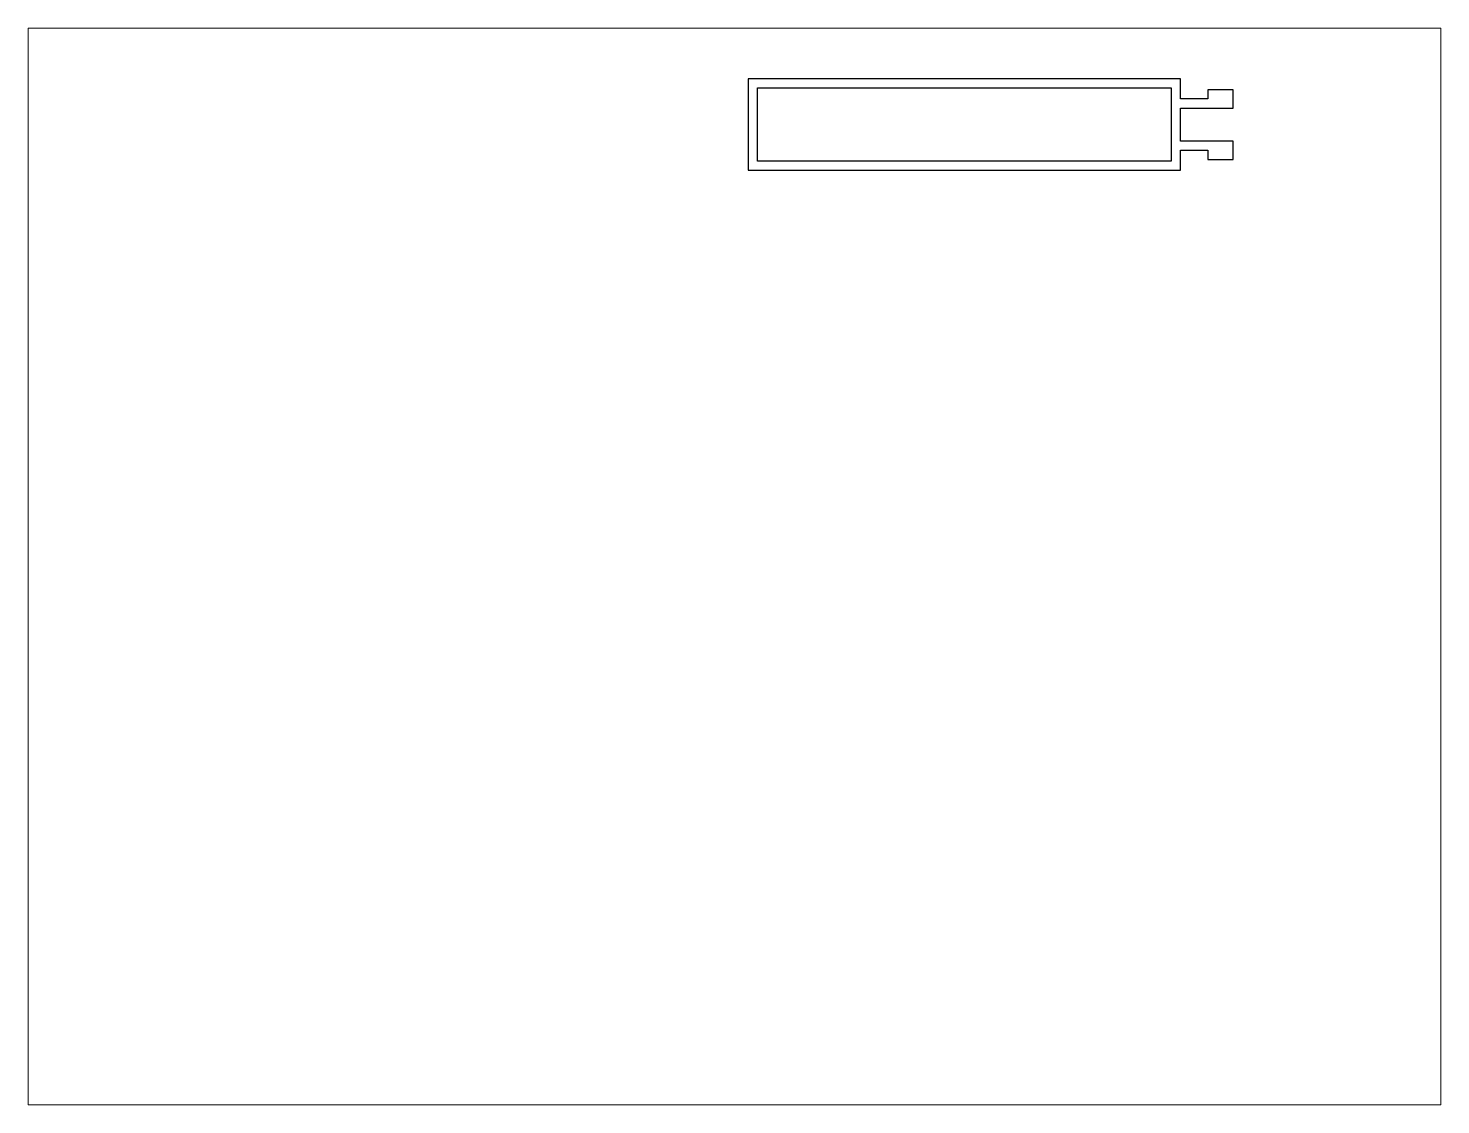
# Paper-space layout 'Layout1' of a CAD drawing. Extents: x 27 to 240, y 20 to 183.
# The model-space entities are those that its viewports show. They can reach past a viewport. Long polylines and large blocks are cut down to what shows.
import ezdxf

# ---------------------------------------------------------------- set-up
doc = ezdxf.new("R2010")
doc.units = 0
doc.header["$LTSCALE"] = 15
doc.layers.get('0').update_dxf_attribs({"linetype": 'CONTINUOUS'})

msp = doc.modelspace()

# ---------------------------------------------------------------- linework, layer by layer
at = {"color": 0, "linetype": 'CONTINUOUS', "ltscale": 0.05}
for points in [[(326.73, 255.46), (326.73, 260.46), (319.73, 260.46), (319.73, 257.96), (312.28, 257.96), (312.28, 263.46), (194.27, 263.46), (194.27, 238.46), (312.28, 238.46), (312.28, 243.96), (319.73, 243.96), (319.73, 241.46), (326.73, 241.46), (326.73, 246.46), (312.28, 246.46), (312.28, 255.46)], [(309.78, 260.96), (309.78, 240.96), (196.77, 240.96), (196.77, 260.96)]]:
    msp.add_lwpolyline(points, close=True, dxfattribs=at)

psp = doc.layouts.get("Layout1")

# ---------------------------------------------------------------- viewports
at = {"layer": '0', "color": 0, "linetype": 'BYBLOCK', "ltscale": 0.05}
psp.add_viewport(center=(133.35, 101.6), size=(213.36, 162.56), view_center_point=(190.51, 130.3), view_height=293.8955, dxfattribs=at)

doc.saveas('drawing.dxf')
